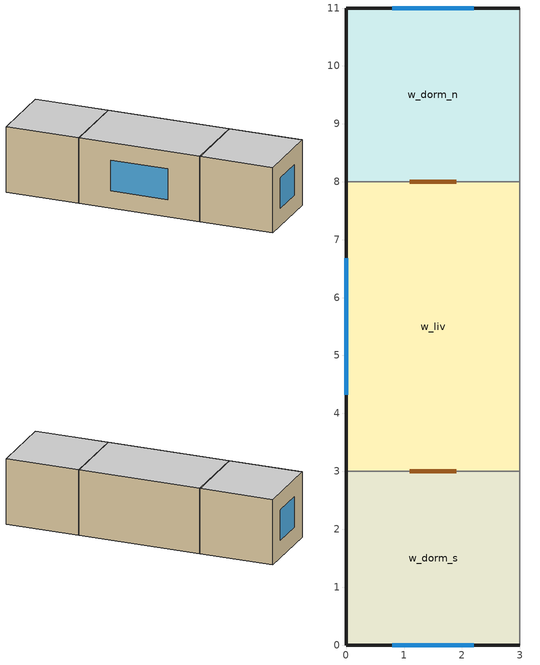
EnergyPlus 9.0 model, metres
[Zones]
w_liv
 floor othersideconditionsmodel (floor): 3,8 3,3 0,3 0,8 z0
 wall outside (ext_wall): 0,8 0,3 z0:2.7
 wall adiabatic (int_wall): 3,3 3,8 z0:2.7
 wall to w_dorm_n (int_wall): 3,8 0,8 z0:2.7
 wall to w_dorm_s (int_wall): 0,3 3,3 z0:2.7
 window (simple_window): 0,6.68 0,4.32 z0.71:1.99
 door inside (door_3cm): 1.9,8 1.1,8 / 1.1,3 1.9,3 z0:2.1
 ceiling adiabatic (ceiling): 0,8 0,3 3,3 3,8 z2.7
w_dorm_n
 floor othersideconditionsmodel (floor): 3,11 3,8 0,8 0,11 z0
 wall outside (ext_wall): 3,11 0,11 0,8 z0:2.7
 wall adiabatic (int_wall): 3,8 3,11 z0:2.7
 window (simple_window): 2.21,11 0.8,11 z0.71:1.99
 ceiling adiabatic (ceiling): 0,11 0,8 3,8 3,11 z2.7
w_dorm_s
 floor othersideconditionsmodel (floor): 3,3 3,0 0,0 0,3 z0
 wall outside (ext_wall): 0,3 0,0 3,0 z0:2.7
 wall adiabatic (int_wall): 3,0 3,3 z0:2.7
 window (simple_window): 0.8,0 2.21,0 z0.71:1.99
 ceiling adiabatic (ceiling): 0,3 0,0 3,0 3,3 z2.7
[Building]
1_storey: Loads convergence tolerance value=0.04; Maximum number of warmup days=25; Minimum number of warmup days=6; North axis=0; Solar distribution=FullInteriorAndExteriorWithReflections; Temperature convergence tolerance value=0.4; Terrain=City
[Site:GroundDomain:Slab]
ground_domain: 1, 0.4, 1.6, 10, No, Full, 6, 5, Timestep, ground_coupled_oscm, OnGrade, 1250, 30, 50, 1500, 1.5, finite_diff, Site:GroundTemperature:Undisturbed:FiniteDifference, No
[Site:GroundTemperature:Undisturbed:FiniteDifference]
finite_diff: 0.4, 1250, 30, 50, 1500, 1.5
[Construction]
ceiling: piso_ceramico, contrapiso, concreto_5cm, impermeabilizacao
ext_wall: argamassa_externa, tijolo_9x19x19, camara_parede, tijolo_9x19x19, argamassa_interna
floor: impermeabilizacao, concreto_5cm, contrapiso, piso_ceramico
int_wall: argamassa_interna, tijolo_9x19x19, camara_parede, tijolo_9x19x19, argamassa_interna
door_3cm: porta_mad_int_3cm
simple_window: vid_0.87
[Material] Thermal absorptance=0.9
Name | Conductivity | Density | Roughness | Solar absorptance | Specific heat | Thickness | Visible absorptance
argamassa_externa; argamassa_interna | 1.15 | 2000 | MediumRough | 0.5 | 1000 | 0.025 | 0.5
concreto_5cm | 1.75 | 2200 | MediumRough | 0.7 | 1000 | 0.05 | 0.7
contrapiso | 1.15 | 2000 | MediumRough | 0.7 | 1000 | 0.02 | 0.7
impermeabilizacao | 0.23 | 1000 | Smooth | 0.7 | 920 | 0.0001 | 0.7
piso_ceramico | 1.05 | 2000 | Smooth | 0.7 | 920 | 0.0075 | 0.7
porta_mad_int_3cm | 0.15 | 650 | MediumSmooth | 0.5 | 2300 | 0.03 | 0.5
tijolo_9x19x19 | 0.9 | 1600 | Rough | 0.7 | 920 | 0.013 | 0.7
[Material:AirGap]
camara_parede: Thermal resistance=0.17
[WindowMaterial:SimpleGlazingSystem]
vid_0.87: Solar heat gain coefficient=0.87; U factor=5.7
[ThermostatSetpoint:DualSetpoint]
thermostat_setpoint: Cooling setpoint temperature schedule=sch_hvac_23; Heating setpoint temperature schedule=sch_hvac_18
[Zone] Multiplier=1
w_liv; w_dorm_n; w_dorm_s
[ZoneControl:Thermostat] Control 1=thermostat_setpoint; Control type schedule=sch_hvac_4
Name | Zone or zonelist
thermostat_w_liv | w_liv
thermostat_w_dorm_n | w_dorm_n
thermostat_w_dorm_s | w_dorm_s
[Zone equipment]
w_liv: hvac_w_liv
w_dorm_n: hvac_w_dorm_n
w_dorm_s: hvac_w_dorm_s
[ZoneHVAC:IdealLoadsAirSystem] Cooling limit=NoLimit; Cooling sensible heat ratio=0.7; Dehumidification control type=None; Demand controlled ventilation type=None; Heat recovery type=None; Heating limit=NoLimit; Humidification control type=None; Latent heat recovery effectiveness=0.65; Maximum heating supply air humidity ratio=0.0156; Maximum heating supply air temperature=50; Minimum cooling supply air humidity ratio=0.0077; Minimum cooling supply air temperature=13; Outdoor air economizer type=NoEconomizer; Sensible heat recovery effectiveness=0.7
Name | Availability schedule
hvac_w_liv | sch_hvac_liv
hvac_w_dorm_n; hvac_w_dorm_s | sch_hvac_dorm
[SurfaceProperty:OtherSideConditionsModel]
ground_coupled_oscm: Type of modeling=GroundCoupledSurface
[Schedule:Compact]
sch_hvac_4: Through: 12/31, For: AllDays, Until: 24:00, 4
sch_hvac_18: Through: 12/31, For: AllDays, Until: 24:00, 18
sch_hvac_23: Through: 12/31, For: AllDays, Until: 24:00, 23
sch_hvac_liv: Through: 12/31, For: AllDays, Until: 14:00, 0, Until: 22:00, 1, Until: 24:00, 0
sch_hvac_dorm: Through: 12/31, For: AllDays, Until: 08:00, 1, Until: 22:00, 0, Until: 24:00, 1
[AirflowNetwork:MultiZone:Component:DetailedOpening] Discharge coefficient for opening factor 1=0.001; Discharge coefficient for opening factor 2=0.65; Extra crack length or height of pivoting axis=0; Height factor for opening factor 1=1; Height factor for opening factor 2=1; Number of sets of opening factor data=2; Opening factor 1=0; Opening factor 2=1; Start height factor for opening factor 1=0; Start height factor for opening factor 2=0; Type of rectangular large vertical opening lvo=NonPivoted; Width factor for opening factor 1=0
Name | Air mass flow coefficient when opening is closed | Air mass flow exponent when opening is closed | Width factor for opening factor 2
window_opening | 0.0003 | 0.63 | 0.45
door_opening | 0.0024 | 0.59 | 1
[AirflowNetwork:MultiZone:Surface] Ventilation control mode=NoVent; Window door opening factor or crack factor=1
Name | Leakage component | Surface
afn_w_liv_door_n | door_opening | w_liv_door_n
afn_w_liv_door_s | door_opening | w_liv_door_s
afn_w_liv_window_w | window_opening | w_liv_window_w
afn_w_dorm_n_window_n | window_opening | w_dorm_n_window_n
afn_w_dorm_s_window_s | window_opening | w_dorm_s_window_s
[AirflowNetwork:MultiZone:Zone]
Name | Zone
afn_w_liv | w_liv
afn_w_dorm_n | w_dorm_n
afn_w_dorm_s | w_dorm_s
[AirflowNetwork:SimulationControl]
afn_control: Absolute airflow convergence tolerance=1e-06; Airflownetwork control=MultizoneWithoutDistribution; Azimuth angle of long axis of building=90; Building type=LowRise; Convergence acceleration limit=-0.5; Height selection for local wind pressure calculation=OpeningHeight; Initialization type=LinearInitializationMethod; Maximum number of iterations=500; Ratio of building width along short axis to width along long axis=0.5; Relative airflow convergence tolerance=0.0001; Wind pressure coefficient type=SurfaceAverageCalculation
